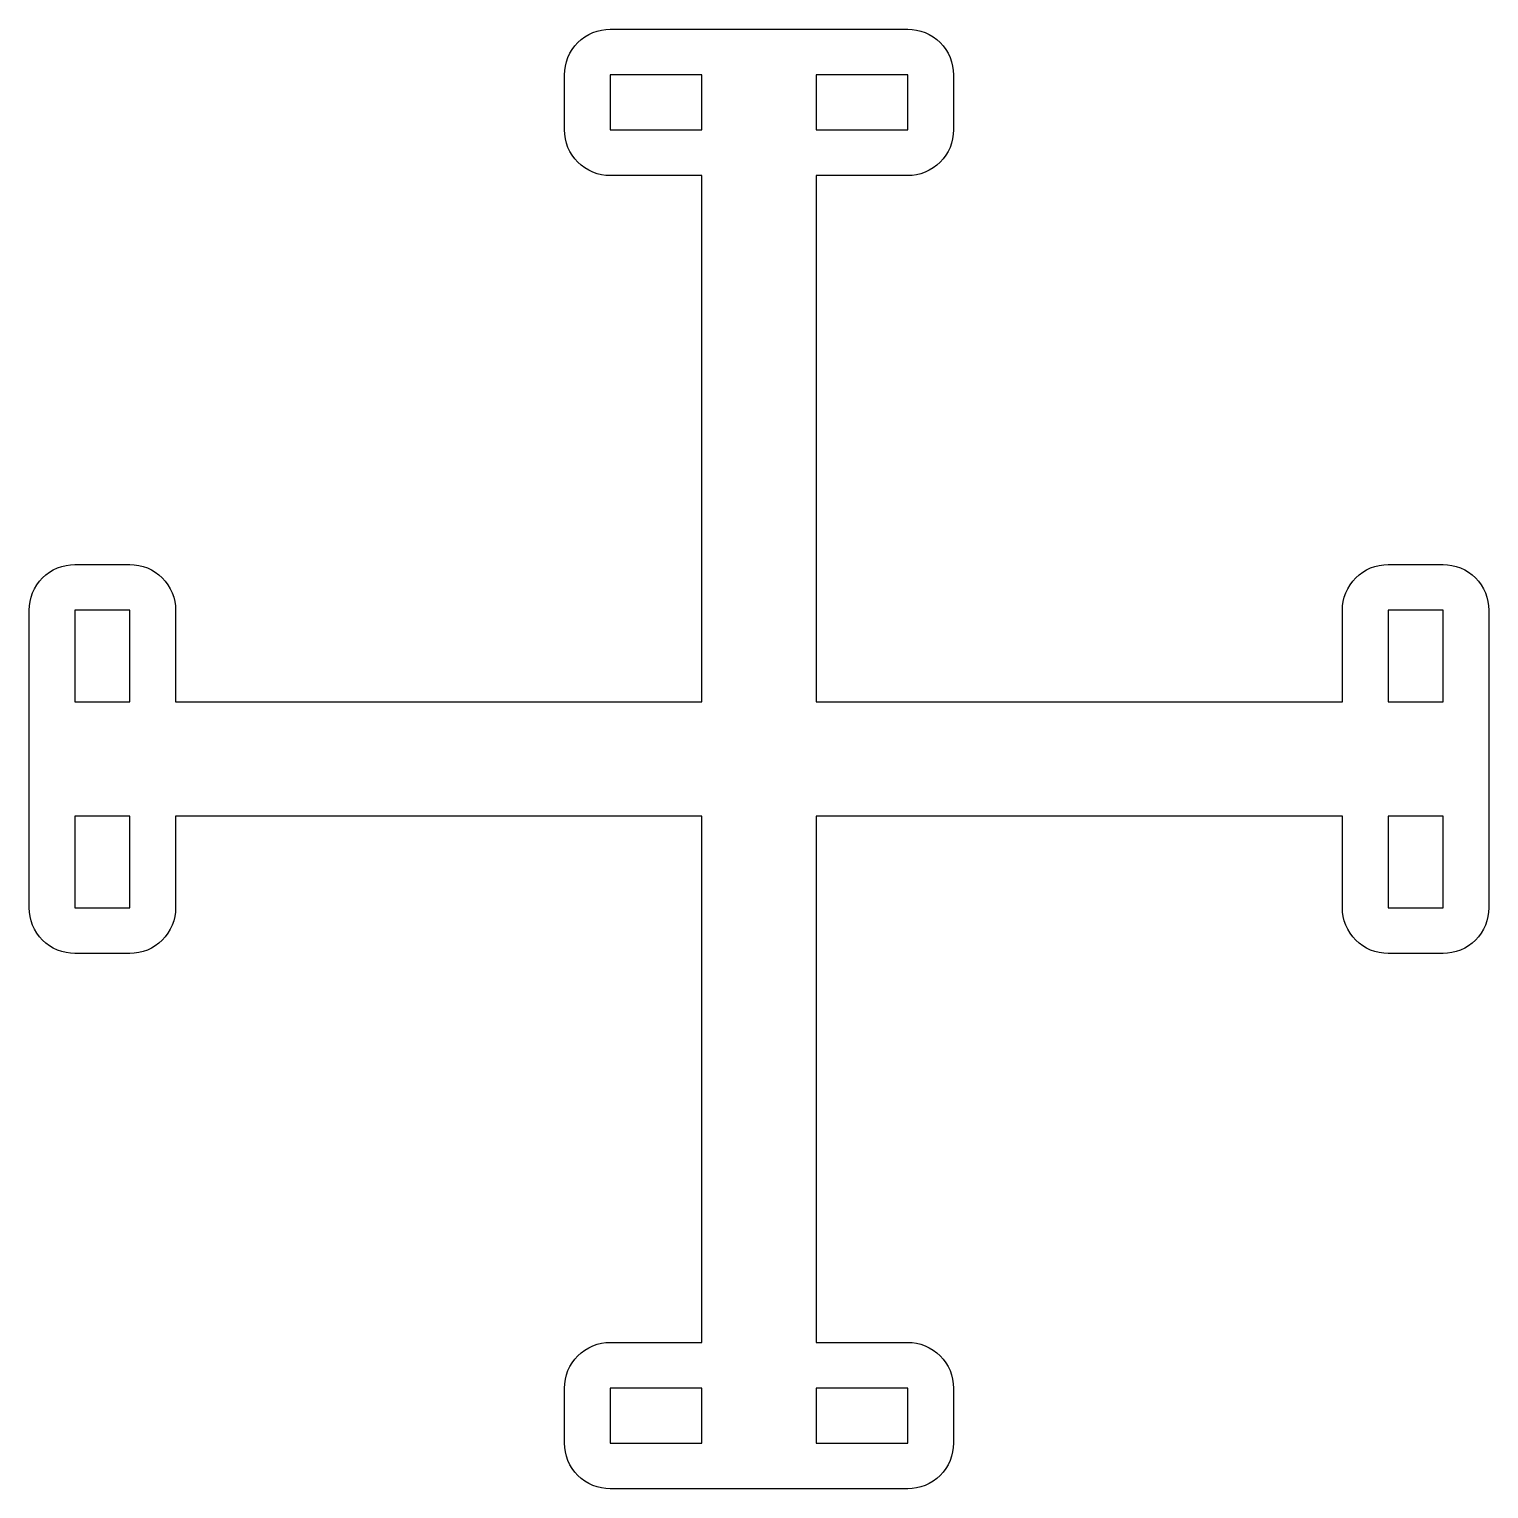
# Model space of a CAD drawing. Header units: millimetres. Extents: x -64 to 64, y -64 to 64.
import ezdxf

# ---------------------------------------------------------------- set-up
doc = ezdxf.new("R2010")
doc.units = ezdxf.units.MM

msp = doc.modelspace()

# ---------------------------------------------------------------- linework, layer by layer
at = {"color": 0}
for points in [[(-14.16, -63.63), (-14.53, -63.5), (-14.89, -63.33), (-15.22, -63.13), (-15.54, -62.89), (-15.83, -62.63), (-16.09, -62.34), (-16.33, -62.02), (-16.53, -61.69), (-16.7, -61.33), (-16.83, -60.96), (-16.92, -60.58), (-16.98, -60.19), (-17, -59.8), (-17, -55), (-16.98, -54.61), (-16.92, -54.22), (-16.83, -53.84), (-16.7, -53.47), (-16.53, -53.11), (-16.33, -52.78), (-16.09, -52.46), (-15.83, -52.17), (-15.54, -51.91), (-15.22, -51.67), (-14.89, -51.47), (-14.53, -51.3), (-14.16, -51.17), (-13.78, -51.08), (-13.39, -51.02), (-13, -51), (-5, -51), (-5, -5), (-51, -5), (-51, -13), (-51.02, -13.39), (-51.08, -13.78), (-51.17, -14.16), (-51.3, -14.53), (-51.47, -14.89), (-51.67, -15.22), (-51.91, -15.54), (-52.17, -15.83), (-52.46, -16.09), (-52.78, -16.33), (-53.11, -16.53), (-53.47, -16.7), (-53.84, -16.83), (-54.22, -16.92), (-54.61, -16.98), (-55, -17), (-59.8, -17), (-60.19, -16.98), (-60.58, -16.92), (-60.96, -16.83), (-61.33, -16.7), (-61.69, -16.53), (-62.02, -16.33), (-62.34, -16.09), (-62.63, -15.83), (-62.89, -15.54), (-63.13, -15.22), (-63.33, -14.89), (-63.5, -14.53), (-63.63, -14.16), (-63.72, -13.78), (-63.78, -13.39), (-63.8, -13), (-63.8, 13), (-63.78, 13.39), (-63.72, 13.78), (-63.63, 14.16), (-63.5, 14.53), (-63.33, 14.89), (-63.13, 15.22), (-62.89, 15.54), (-62.63, 15.83), (-62.34, 16.09), (-62.02, 16.33), (-61.69, 16.53), (-61.33, 16.7), (-60.96, 16.83), (-60.58, 16.92), (-60.19, 16.98), (-59.8, 17), (-55, 17), (-54.61, 16.98), (-54.22, 16.92), (-53.84, 16.83), (-53.47, 16.7), (-53.11, 16.53), (-52.78, 16.33), (-52.46, 16.09), (-52.17, 15.83), (-51.91, 15.54), (-51.67, 15.22), (-51.47, 14.89), (-51.3, 14.53), (-51.17, 14.16), (-51.08, 13.78), (-51.02, 13.39), (-51, 13), (-51, 5), (-5, 5), (-5, 51), (-13, 51), (-13.39, 51.02), (-13.78, 51.08), (-14.16, 51.17), (-14.53, 51.3), (-14.89, 51.47), (-15.22, 51.67), (-15.54, 51.91), (-15.83, 52.17), (-16.09, 52.46), (-16.33, 52.78), (-16.53, 53.11), (-16.7, 53.47), (-16.83, 53.84), (-16.92, 54.22), (-16.98, 54.61), (-17, 55), (-17, 59.8), (-16.98, 60.19), (-16.92, 60.58), (-16.83, 60.96), (-16.7, 61.33), (-16.53, 61.69), (-16.33, 62.02), (-16.09, 62.34), (-15.83, 62.63), (-15.54, 62.89), (-15.22, 63.13), (-14.89, 63.33), (-14.53, 63.5), (-14.16, 63.63), (-13.78, 63.72), (-13.39, 63.78), (-13, 63.8), (13, 63.8), (13.39, 63.78), (13.78, 63.72), (14.16, 63.63), (14.53, 63.5), (14.89, 63.33), (15.22, 63.13), (15.54, 62.89), (15.83, 62.63), (16.09, 62.34), (16.33, 62.02), (16.53, 61.69), (16.7, 61.33), (16.83, 60.96), (16.92, 60.58), (16.98, 60.19), (17, 59.8), (17, 55), (16.98, 54.61), (16.92, 54.22), (16.83, 53.84), (16.7, 53.47), (16.53, 53.11), (16.33, 52.78), (16.09, 52.46), (15.83, 52.17), (15.54, 51.91), (15.22, 51.67), (14.89, 51.47), (14.53, 51.3), (14.16, 51.17), (13.78, 51.08), (13.39, 51.02), (13, 51), (5, 51), (5, 5), (51, 5), (51, 13), (51.02, 13.39), (51.08, 13.78), (51.17, 14.16), (51.3, 14.53), (51.47, 14.89), (51.67, 15.22), (51.91, 15.54), (52.17, 15.83), (52.46, 16.09), (52.78, 16.33), (53.11, 16.53), (53.47, 16.7), (53.84, 16.83), (54.22, 16.92), (54.61, 16.98), (55, 17), (59.8, 17), (60.19, 16.98), (60.58, 16.92), (60.96, 16.83), (61.33, 16.7), (61.69, 16.53), (62.02, 16.33), (62.34, 16.09), (62.63, 15.83), (62.89, 15.54), (63.13, 15.22), (63.33, 14.89), (63.5, 14.53), (63.63, 14.16), (63.72, 13.78), (63.78, 13.39), (63.8, 13), (63.8, -13), (63.78, -13.39), (63.72, -13.78), (63.63, -14.16), (63.5, -14.53), (63.33, -14.89), (63.13, -15.22), (62.89, -15.54), (62.63, -15.83), (62.34, -16.09), (62.02, -16.33), (61.69, -16.53), (61.33, -16.7), (60.96, -16.83), (60.58, -16.92), (60.19, -16.98), (59.8, -17), (55, -17), (54.61, -16.98), (54.22, -16.92), (53.84, -16.83), (53.47, -16.7), (53.11, -16.53), (52.78, -16.33), (52.46, -16.09), (52.17, -15.83), (51.91, -15.54), (51.67, -15.22), (51.47, -14.89), (51.3, -14.53), (51.17, -14.16), (51.08, -13.78), (51.02, -13.39), (51, -13), (51, -5), (5, -5), (5, -51), (13, -51), (13.39, -51.02), (13.78, -51.08), (14.16, -51.17), (14.53, -51.3), (14.89, -51.47), (15.22, -51.67), (15.54, -51.91), (15.83, -52.17), (16.09, -52.46), (16.33, -52.78), (16.53, -53.11), (16.7, -53.47), (16.83, -53.84), (16.92, -54.22), (16.98, -54.61), (17, -55), (17, -59.8), (16.98, -60.19), (16.92, -60.58), (16.83, -60.96), (16.7, -61.33), (16.53, -61.69), (16.33, -62.02), (16.09, -62.34), (15.83, -62.63), (15.54, -62.89), (15.22, -63.13), (14.89, -63.33), (14.53, -63.5), (14.16, -63.63), (13.78, -63.72), (13.39, -63.78), (13, -63.8), (-13, -63.8), (-13.39, -63.78), (-13.78, -63.72), (-14.16, -63.63)], [(-5, 59.8), (-13, 59.8), (-13, 55), (-5, 55), (-5, 59.8)], [(13, 59.8), (5, 59.8), (5, 55), (13, 55), (13, 59.8)], [(-59.8, 13), (-59.8, 5), (-55, 5), (-55, 13), (-59.8, 13)], [(59.8, 5), (59.8, 13), (55, 13), (55, 5), (59.8, 5)], [(-59.8, -5), (-59.8, -13), (-55, -13), (-55, -5), (-59.8, -5)], [(59.8, -13), (59.8, -5), (55, -5), (55, -13), (59.8, -13)], [(-13, -59.8), (-5, -59.8), (-5, -55), (-13, -55), (-13, -59.8)], [(5, -59.8), (13, -59.8), (13, -55), (5, -55), (5, -59.8)]]:
    msp.add_lwpolyline(points, dxfattribs=at)

doc.saveas('drawing.dxf')
